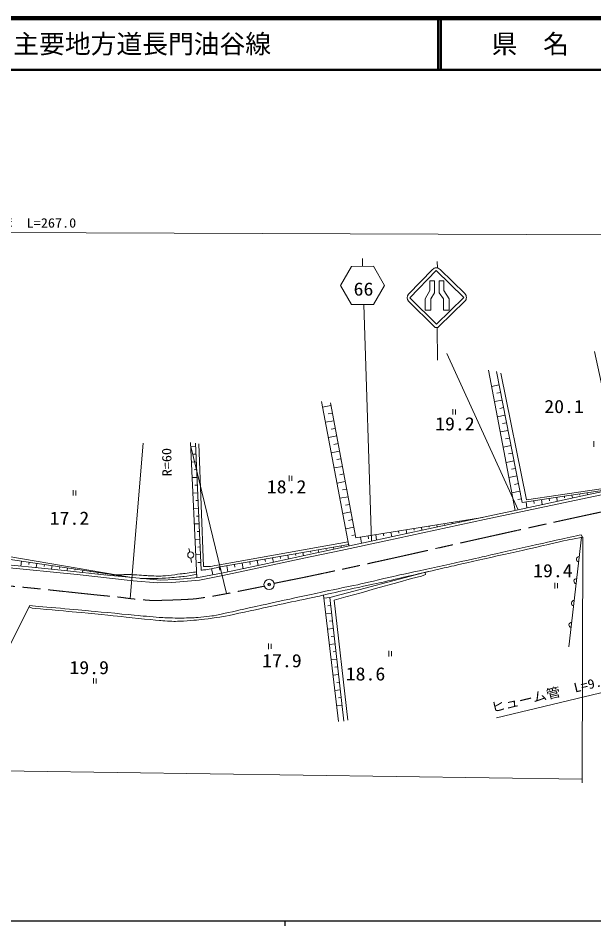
# Model space of a CAD drawing. Units: millimetres, scale not verified. Extents: x 40000 to 680000, y 20000 to 380000.
# Drawn here: x 216265 to 327960, y 204000 to 380000 of the extents above; entities that cross this region are included whole.
import ezdxf
from ezdxf.enums import TextEntityAlignment as Align

# ---------------------------------------------------------------- set-up
doc = ezdxf.new("R2010")
doc.units = ezdxf.units.MM
doc.header["$LTSCALE"] = 1000
doc.header["$PDMODE"] = 32
doc.header["$PDSIZE"] = 500
doc.linetypes.add('CHAIN', pattern=[18.5, 12, -1.5, 3.5, -1.5])
for name, color, linetype, lineweight in [('M-BGD', 7, 'Continuous', 13), ('M-BMK', 2, 'CHAIN', 13), ('M-BMK-SRVR', 3, 'Continuous', 13), ('M-STR-HTXT', 7, 'Continuous', 13), ('M-TTL', 2, 'Continuous', 140), ('M-TTL-BAND', 7, 'Continuous', 25), ('M-TTL-LINE', 7, 'Continuous', 50), ('M-TTL-TXT', 7, 'Continuous', 13)]:
    doc.layers.add(name, color=color, linetype=linetype, lineweight=lineweight)
doc.styles.add('ＭＳ ゴシック', font='')
doc.styles.get('ＭＳ ゴシック').set_extended_font_data('MS Gothic')

msp = doc.modelspace()

# ---------------------------------------------------------------- linework, layer by layer
at = {"layer": 'M-BGD'}
for p, q in [((312721, 284545), (307494, 311722)), ((314881, 286615), (309884, 311139)), ((309574, 308894), (308094, 308603)), ((309864, 307423), (309121, 307276)), ((275119, 305674), (280453, 277655)), ((276950, 304885), (275328, 304578)), ((310154, 305951), (308661, 305657)), ((277228, 303411), (276418, 303258)), ((300628, 304182), (300628, 303117)), ((301143, 304121), (301143, 303138)), ((310733, 303007), (309227, 302711)), ((310443, 304479), (309694, 304332)), ((277507, 301937), (275889, 301631)), ((311023, 301536), (310267, 301387)), ((277786, 300463), (276978, 300310)), ((311312, 300064), (309794, 299765)), ((250946, 271497), (249717, 297741)), ((250694, 297621), (251743, 272975)), ((251289, 297483), (252236, 273686)), ((278064, 298989), (276450, 298684)), ((278343, 297515), (277537, 297363)), ((311602, 298592), (310840, 298442)), ((327945, 297954), (327945, 296889)), ((250723, 296953), (249756, 296912)), ((278621, 296041), (277011, 295737)), ((311892, 297120), (310361, 296819)), ((250850, 293956), (249896, 293915)), ((250786, 295454), (250306, 295434)), ((278900, 294567), (278096, 294415)), ((312471, 294177), (310927, 293873)), ((312182, 295649), (311413, 295497)), ((250914, 292457), (250440, 292437)), ((279178, 293093), (277572, 292790)), ((312761, 292705), (311986, 292552)), ((250978, 290959), (250037, 290918)), ((268852, 291310), (268852, 290245)), ((269367, 291249), (269367, 290265)), ((279457, 291620), (278655, 291468)), ((313051, 291233), (311494, 290927)), ((251042, 289460), (250574, 289440)), ((279735, 290146), (278133, 289843)), ((280014, 288672), (279214, 288520)), ((313340, 289762), (312559, 289608)), ((226937, 288481), (226937, 287416)), ((227452, 288420), (227452, 287436)), ((251105, 287961), (250177, 287922)), ((280293, 287198), (278694, 286896)), ((313630, 288290), (312060, 287981)), ((320750, 287084), (320864, 286318)), ((322234, 287304), (322283, 286971)), ((323718, 287524), (323802, 286959)), ((325202, 287744), (325236, 287511)), ((326685, 287964), (326740, 287598)), ((251169, 286463), (250708, 286443)), ((280571, 285724), (279773, 285573)), ((313920, 286818), (313238, 286684)), ((314815, 286204), (314988, 285038)), ((316299, 286424), (316378, 285891)), ((317783, 286644), (317926, 285676)), ((319266, 286864), (319331, 286431)), ((251233, 284964), (250317, 284925)), ((251297, 283465), (250842, 283446)), ((280850, 284250), (279255, 283949)), ((251361, 281967), (250457, 281928)), ((281128, 282776), (280332, 282626)), ((297480, 281767), (297548, 281346)), ((298960, 282007), (298989, 281833)), ((300441, 282248), (300486, 281970)), ((301922, 282488), (301938, 282384)), ((303402, 282728), (303424, 282592)), ((304883, 282968), (304888, 282934)), ((251424, 280468), (250976, 280449)), ((281407, 281302), (279816, 281001)), ((285634, 279846), (285802, 278816)), ((287115, 280086), (287192, 279610)), ((288596, 280326), (288738, 279452)), ((290076, 280567), (290141, 280168)), ((291557, 280807), (291674, 280087)), ((293038, 281047), (293090, 280726)), ((294518, 281287), (294610, 280722)), ((295999, 281527), (296039, 281281)), ((251488, 278969), (250598, 278931)), ((255353, 273992), (280300, 278457)), ((281685, 279828), (280992, 279697)), ((282673, 279366), (282866, 278179)), ((284154, 279606), (284244, 279052)), ((323136, 258078), (325559, 279339)), ((325466, 279821), (325767, 279377)), ((249412, 277179), (249544, 276457)), ((251552, 277471), (251110, 277452)), ((255447, 273608), (280394, 277962)), ((271528, 276415), (271645, 275745)), ((273006, 276673), (273059, 276367)), ((274484, 276930), (274580, 276380)), ((275961, 277188), (276004, 276943)), ((277439, 277446), (277514, 277017)), ((278917, 277704), (278949, 277520)), ((280394, 277962), (280448, 277654)), ((216925, 274726), (216781, 273759)), ((249752, 275324), (249907, 274479)), ((251616, 275972), (250738, 275935)), ((261185, 274609), (261277, 274079)), ((262662, 274867), (262839, 273854)), ((264140, 275125), (264224, 274646)), ((265618, 275383), (265775, 274480)), ((267095, 275641), (267169, 275218)), ((268573, 275899), (268710, 275112)), ((270051, 276157), (270114, 275793)), ((218409, 274505), (218342, 274059)), ((219892, 274284), (219771, 273467)), ((221376, 274063), (221320, 273688)), ((222859, 273842), (222758, 273159)), ((224343, 273621), (224297, 273313)), ((225827, 273400), (225745, 272850)), ((227310, 273179), (227274, 272936)), ((228794, 272958), (228731, 272534)), ((251680, 274473), (251146, 274451)), ((253806, 273267), (254041, 272059)), ((255275, 273571), (255401, 272971)), ((256752, 273835), (256961, 272634)), ((256752, 273835), (256961, 272634)), ((258229, 274093), (258330, 273516)), ((259707, 274351), (259900, 273244)), ((230278, 272737), (230251, 272556)), ((231761, 272516), (231717, 272217)), ((233245, 272295), (233228, 272179)), ((234729, 272074), (234704, 271908)), ((236212, 271853), (236205, 271804)), ((237696, 271632), (237691, 271603)), ((320368, 270491), (320368, 269426)), ((320884, 270430), (320884, 269447)), ((278450, 243631), (275506, 268149)), ((276721, 267637), (275583, 267507)), ((276890, 266146), (276326, 266082)), ((277060, 264656), (275941, 264528)), ((277230, 263165), (276675, 263102)), ((277399, 261675), (276298, 261550)), ((264841, 258745), (264841, 257680)), ((277569, 260185), (277023, 260123)), ((265357, 258684), (265357, 257700)), ((277739, 258694), (276656, 258571)), ((277909, 257204), (277372, 257143)), ((288160, 257321), (288160, 256256)), ((288675, 257260), (288675, 256276)), ((278078, 255714), (277014, 255592)), ((278248, 254223), (277720, 254163)), ((230914, 252039), (230914, 250974)), ((231430, 251978), (231430, 250994)), ((278418, 252733), (277371, 252614)), ((278587, 251242), (278069, 251183)), ((278757, 249752), (277729, 249635)), ((278927, 248262), (278417, 248204)), ((279096, 246771), (278087, 246656))]:
    msp.add_line(p, q, dxfattribs=at)
for points in [[(314881, 286615), (333319, 289346), (333496, 290411), (328073, 315343)], [(309061, 311499), (314063, 286093), (332620, 288844)], [(276854, 305394), (281800, 279224), (306364, 283208)], [(213365, 300872), (210790, 275640), (238334, 271537)], [(238334, 271537), (211764, 276096), (214032, 300898)], [(213614, 274060), (218919, 273555), (225873, 272837), (232894, 272092), (239795, 271388), (243837, 271015), (246842, 271162), (251230, 271521), (256017, 272438), (263769, 274047), (273329, 276108), (285084, 278661), (294671, 280735), (302875, 282477), (312076, 284405), (318073, 285708), (326357, 287517), (334388, 289219)], [(213308, 273542), (227748, 272119), (238580, 270928), (243287, 270490), (246093, 270543), (251478, 271008), (255999, 271926), (264788, 273774), (271663, 275276), (278896, 276766), (287592, 278627), (306732, 282773), (330367, 287779)], [(279445, 243712), (276721, 267637), (295844, 272680)], [(295251, 272524), (295298, 272121), (294501, 271794), (292592, 271319), (289923, 270559), (285601, 269382), (282800, 268584), (279836, 267805), (277585, 267159), (280211, 243859)], [(210486, 247722), (212509, 253439), (213493, 255969), (214653, 258418), (218522, 266099)]]:
    msp.add_lwpolyline(points, dxfattribs=at)
for centre, radius in [((249745, 275908), 584), ((264952, 270201), 996)]:
    msp.add_circle(centre, radius, dxfattribs=at)
for centre in [(325074, 275087), (324590, 270835), (324105, 266582), (323621, 262330)]:
    msp.add_arc(centre, 500, 83.4994, 263.4994, dxfattribs=at)
for points, knots in [([(218415, 265886), (218500, 265793), (218850, 265614), (218975, 265600), (220525, 265419), (225194, 265061), (226748, 264914), (228504, 264749), (233769, 264217), (235524, 264040), (237152, 263876), (242036, 263354), (243666, 263208), (244284, 263152), (246144, 263025), (246764, 263035), (247673, 263049), (250395, 263232), (251299, 263327), (252345, 263437), (255476, 263868), (256511, 264059), (257988, 264331), (262382, 265327), (263851, 265641), (266031, 266107), (272577, 267486), (274757, 267955), (274909, 267988), (275355, 268115), (275506, 268149), (276427, 268357), (279193, 268965), (280116, 269165), (281371, 269437), (285139, 270230), (286392, 270508), (287317, 270714), (290083, 271373), (291006, 271585), (291888, 271788), (294538, 272381), (295421, 272583), (296504, 272830), (299749, 273587), (300832, 273833), (304184, 274592), (314245, 276848), (317597, 277605), (318737, 277862), (322150, 278653), (323291, 278901), (323765, 279004), (325198, 279270), (325675, 279361), (325698, 279366), (325767, 279377), (325790, 279381)], [0, 0, 0, 0, 1, 1, 1, 2, 2, 2, 3, 3, 3, 4, 4, 4, 5, 5, 5, 6, 6, 6, 7, 7, 7, 8, 8, 8, 9, 9, 9, 10, 10, 10, 11, 11, 11, 12, 12, 12, 13, 13, 13, 14, 14, 14, 15, 15, 15, 16, 16, 16, 17, 17, 17, 18, 18, 18, 19, 19, 19, 19]), ([(218522, 266099), (220900, 265891), (228030, 265251), (230406, 265032), (232244, 264863), (237757, 264329), (239595, 264160), (240478, 264078), (243126, 263834), (244011, 263780), (244694, 263737), (246746, 263679), (247430, 263675), (248025, 263672), (249810, 263702), (250403, 263742), (251163, 263793), (253442, 264002), (254193, 264131), (255335, 264327), (258722, 265117), (259853, 265366), (261296, 265683), (265619, 266647), (267062, 266961), (268833, 267347), (274148, 268494), (275921, 268869), (277289, 269159), (281403, 269984), (282769, 270284), (284146, 270587), (288260, 271573), (289636, 271880), (292830, 272593), (302426, 274677), (305622, 275386), (308758, 276081), (318161, 278199), (321297, 278900), (322130, 279086), (324632, 279639), (325466, 279821)], [0, 0, 0, 0, 1, 1, 1, 2, 2, 2, 3, 3, 3, 4, 4, 4, 5, 5, 5, 6, 6, 6, 7, 7, 7, 8, 8, 8, 9, 9, 9, 10, 10, 10, 11, 11, 11, 12, 12, 12, 13, 13, 13, 14, 14, 14, 14]), ([(251743, 272975), (251932, 272982), (252496, 273033), (252682, 273061), (252950, 273100), (253749, 273255), (254015, 273308), (254285, 273361), (255092, 273533), (255362, 273589), (255379, 273593), (255430, 273604), (255447, 273608)], [0, 0, 0, 0, 1, 1, 1, 2, 2, 2, 3, 3, 3, 4, 4, 4, 4]), ([(252236, 273686), (252507, 273669), (253323, 273682), (253593, 273708), (253941, 273742), (254973, 273929), (255318, 273985), (255325, 273986), (255346, 273990), (255353, 273992)], [0, 0, 0, 0, 1, 1, 1, 2, 2, 2, 3, 3, 3, 3]), ([(235253, 272066), (235847, 272093), (237631, 272110), (238225, 272095), (238825, 272079), (240623, 271941), (241223, 271912), (241775, 271884), (243433, 271781), (243984, 271810), (244806, 271853), (247253, 272172), (248070, 272269), (248629, 272336), (250304, 272558), (250862, 272630), (250868, 272631), (250887, 272633), (250893, 272634)], [0, 0, 0, 0, 1, 1, 1, 2, 2, 2, 3, 3, 3, 4, 4, 4, 5, 5, 5, 6, 6, 6, 6]), ([(240033, 271366), (241114, 271367), (244150, 271326), (245434, 271494), (246050, 271523), (247893, 271688), (248505, 271760), (248983, 271816), (250372, 272032), (250916, 272134)], [0, 0, 0, 0, 1, 1, 1, 2, 2, 2, 3, 3, 3, 3])]:
    msp.add_open_spline(points, degree=3, knots=knots, dxfattribs=at)
at = {"layer": 'M-BMK'}
for points, knots in [([(265930, 270389), (266043, 270419), (266140, 270443), (266214, 270460), (267273, 270694), (270470, 271312), (271533, 271533), (273319, 271904), (278674, 273038), (280458, 273423), (282414, 273845), (288277, 275133), (290230, 275568), (293196, 276228), (302087, 278237), (305053, 278897), (308655, 279700), (319463, 282097), (323069, 282881), (326204, 283562), (335608, 285598), (338754, 286223), (340203, 286511), (344584, 287192), (346039, 287448), (347462, 287699), (351722, 288501), (353143, 288759), (353883, 288894), (356106, 289288), (356847, 289414), (357748, 289569), (359850, 289925), (361554, 290209)], [0, 0, 0, 0, 1, 1, 1, 2, 2, 2, 3, 3, 3, 4, 4, 4, 5, 5, 5, 6, 6, 6, 7, 7, 7, 8, 8, 8, 9, 9, 9, 10, 10, 10, 11, 11, 11, 11]), ([(166896, 274886), (166967, 274878), (167029, 274871), (167079, 274866), (167661, 274804), (169408, 274636), (169989, 274574), (171647, 274399), (176619, 273863), (178276, 273683), (178995, 273605), (181152, 273358), (181871, 273283), (182849, 273181), (185784, 272893), (186763, 272799), (187893, 272690), (191285, 272388), (192414, 272267), (194217, 272072), (199616, 271412), (201419, 271219), (203853, 270958), (211161, 270237), (213598, 269996), (214811, 269876), (218454, 269541), (219667, 269417), (222030, 269174), (229115, 268407), (231478, 268161), (232421, 268063), (235251, 267802), (236193, 267700), (236554, 267661), (237630, 267492), (237991, 267456), (238823, 267371), (241320, 267120), (242156, 267096), (243084, 267069), (245870, 267166), (246797, 267199), (247541, 267226), (249773, 267323), (250513, 267399), (251265, 267476), (253505, 267840), (254251, 267962), (254765, 268046), (256303, 268332), (256815, 268430), (257583, 268578), (259882, 269037), (260648, 269190), (261317, 269323), (263328, 269710), (263993, 269862), (264000, 269863), (264006, 269865), (264014, 269866)], [0, 0, 0, 0, 1, 1, 1, 2, 2, 2, 3, 3, 3, 4, 4, 4, 5, 5, 5, 6, 6, 6, 7, 7, 7, 8, 8, 8, 9, 9, 9, 10, 10, 10, 11, 11, 11, 12, 12, 12, 13, 13, 13, 14, 14, 14, 15, 15, 15, 16, 16, 16, 17, 17, 17, 18, 18, 18, 19, 19, 19, 20, 20, 20, 20])]:
    msp.add_open_spline(points, degree=3, knots=knots, dxfattribs=at)
at = {"layer": 'M-BMK-SRVR'}
msp.add_point((264952, 270201), dxfattribs=at)
at = {"layer": 'M-STR-HTXT'}
for p, q in [((90964, 338822), (345058, 337969)), ((283104, 331878), (283055, 333404)), ((297588, 332808), (297600, 331563)), ((296663, 331271), (291999, 326489)), ((302929, 326582), (298121, 331288)), ((284811, 278602), (283342, 324462)), ((292010, 325104), (296960, 320190)), ((297901, 320187), (302930, 325127)), ((297528, 320002), (297653, 313690)), ((299444, 315003), (313266, 284664)), ((240524, 297593), (237991, 267456)), ((249756, 296915), (256716, 268411)), ((325722, 231761), (325790, 279381))]:
    msp.add_line(p, q, dxfattribs=at)
for points in [[(280934, 324461), (285216, 324463), (287355, 328172), (285212, 331879), (280931, 331877), (278792, 328168)], [(297395, 331067), (292257, 325798), (297432, 320661), (302719, 325854)], [(297056, 326742), (297056, 329089), (296147, 329089), (296147, 327198), (295202, 325561), (295202, 323406), (296310, 323406), (296310, 325561)]]:
    msp.add_lwpolyline(points, close=True, dxfattribs=at)
for points in [[(297917, 326745), (298777, 325561), (297917, 326745), (297917, 329092), (298826, 329092), (298826, 327194), (299885, 325561), (299885, 323406), (298777, 323406), (298777, 325561)], [(309055, 244311), (347669, 253568), (350153, 284539)], [(60574, 247113), (145207, 235020), (325723, 232455)]]:
    msp.add_lwpolyline(points, dxfattribs=at)
for centre, radius, start, end in [((297401, 330552), 1030, 45.60735, 135.71744), ((292704, 325802), 984, 135.71744, 225.20684), ((302216, 325854), 1019, 314.49117, 45.60735), ((297432, 320665), 670, 225.20684, 314.49117)]:
    msp.add_arc(centre, radius, start, end, dxfattribs=at)
at = {"layer": 'M-TTL'}
msp.add_line((680000, 380000), (40000, 380000), dxfattribs=at)
at = {"layer": 'M-TTL-BAND'}
for p, q in [((40000, 205000), (579000, 205000)), ((268000, 205000), (268000, 204000))]:
    msp.add_line(p, q, dxfattribs=at)
at = {"layer": 'M-TTL-LINE'}
for p, q in [((297750, 380000), (297750, 370000)), ((298250, 380000), (298250, 370000)), ((40000, 370000), (680000, 370000))]:
    msp.add_line(p, q, dxfattribs=at)

# ---------------------------------------------------------------- texts
at = {"layer": 'M-BGD', "style": 'ＭＳ ゴシック', "width": 1.1}
for s, p in [('20.1', (318340, 302651)), ('19.2', (297170, 299290)), ('18.2', (264509, 287096)), ('17.2', (222378, 280998)), ('19.4', (316178, 270829)), ('19.9', (226207, 252031)), ('17.9', (263604, 253365)), ('18.6', (279818, 250804))]:
    msp.add_text(s, height=2566, dxfattribs=at).set_placement(p, align=Align.BOTTOM_LEFT)
at = {"layer": 'M-STR-HTXT', "style": 'ＭＳ ゴシック', "width": 1.1}
msp.add_text('側溝\u3000L=267.0', height=1833, dxfattribs=at).set_placement((209677, 338828), align=Align.BOTTOM_LEFT)
for s, height, rotation, p in [('66', 2566, 359.804, (281340, 325434)), ('R=60', 1833, 91.019, (246615, 291195)), ('ヒューム管\u3000L=9.0\u3000φ=800', 1833, 13.502, (308395, 244841))]:
    msp.add_text(s, height=height, rotation=rotation, dxfattribs=at).set_placement(p, align=Align.BOTTOM_LEFT)
at = {"layer": 'M-TTL-TXT', "style": 'ＭＳ ゴシック'}
msp.add_text('路 線 名      主要地方道長門油谷線', height=3666, dxfattribs=at).set_placement((180380, 375000), align=Align.MIDDLE_LEFT)
msp.add_text('県\u3000名', height=3666, dxfattribs=at).set_placement((315625, 375000), align=Align.MIDDLE_CENTER)

doc.saveas('drawing.dxf')
